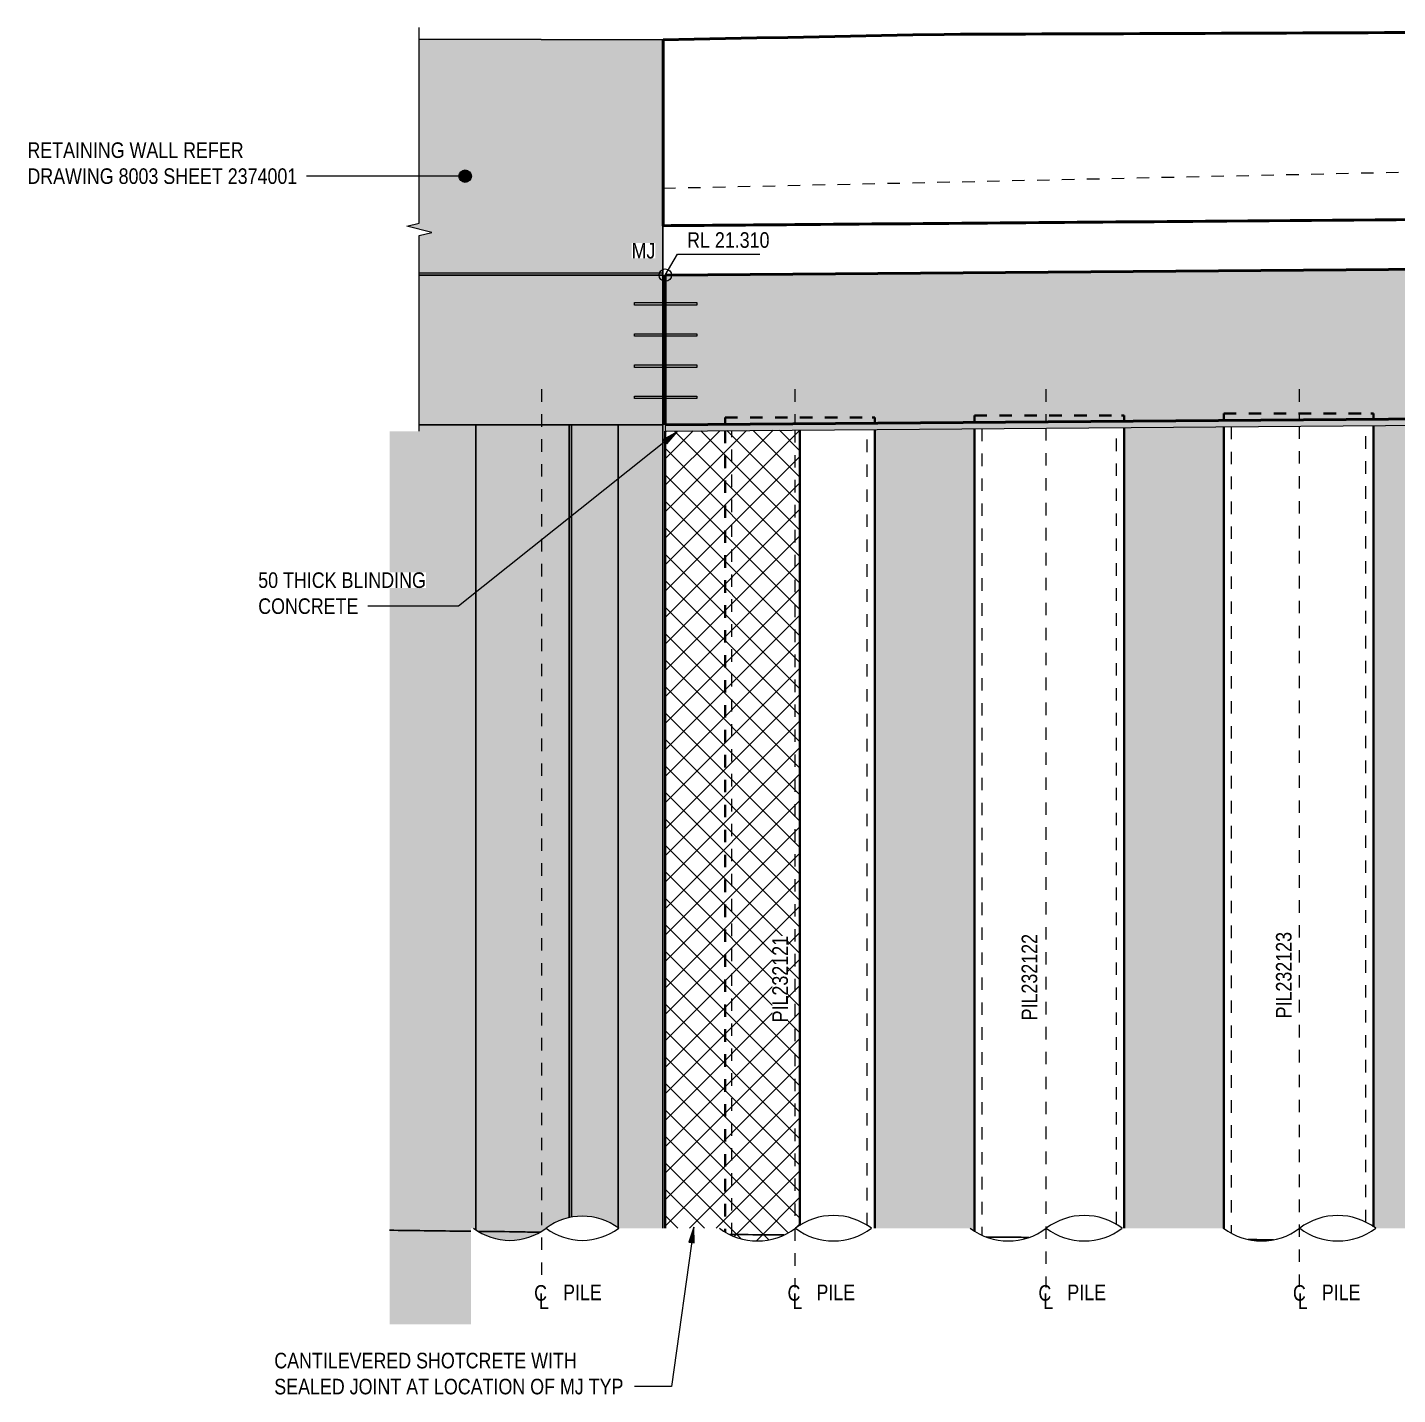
# Model space of a CAD drawing. Header units: metres. Extents: x 0 to 50, y 2 to 551.
# Drawn here: x 21.49 to 32.48, y 12.34 to 23.3 of the extents above; entities that cross this region are included whole.
import ezdxf

# ---------------------------------------------------------------- set-up
doc = ezdxf.new("R2010")
doc.units = ezdxf.units.M
doc.linetypes.add('JacobsCenter', pattern=[0.015, 0.009, -0.0015, 0.003, -0.0015])
doc.linetypes.add('JacobsDash', pattern=[0.0045, 0.003, -0.0015])
for name, color, linetype, lineweight in [('A-ANNO-NOTE', 7, 'Continuous', 9), ('A-DETL', 7, 'Continuous', 13), ('A-DETL-GENF', 7, 'Continuous', 9), ('A-FLOR', 7, 'Continuous', 50), ('A-FLOR-HDLN', 7, 'JacobsDash', 18), ('A-GENM', 7, 'Continuous', 35), ('A-GENM-HDLN', 7, 'JacobsDash', 18), ('G-ANNO-DIMS', 7, 'Continuous', 9), ('G-ANNO-TEXT', 7, 'Continuous', 9), ('S-BEAM', 7, 'Continuous', 50), ('S-FNDN', 7, 'Continuous', 50), ('S-FNDN-HDLN', 7, 'JacobsDash', 18), ('S-FNDN-IDEN', 7, 'Continuous', 18)]:
    doc.layers.add(name, color=color, linetype=linetype, lineweight=lineweight)
doc.styles.add('Arial Narrow_3', font='ARIALN.TTF', dxfattribs={"height": 0.125})

# ---------------------------------------------------------------- blocks, each defined once
blk = doc.blocks.new('Foundations-Piles - Px-1200-66435274-DRG-2873063 - ABUTMENT B1 ELEVATION')
at = {"layer": 'A-GENM', "lineweight": 25, "true_color": 0xdbdbdb}
for points in [[(-1146.897, 13.639), (-1146.897, 20.11), (-1147.342, 20.11), (-1147.342, 13.657), (-1147.322, 13.644), (-1146.924, 13.639)], [(-1146.828, 13.638), (-1146.713, 13.711), (-1146.641, 13.741), (-1146.595, 13.753), (-1146.595, 20.109), (-1146.144, 20.11), (-1146.144, 20.11), (-1146.897, 20.11), (-1146.897, 13.639), (-1146.845, 13.638)]]:
    blk.add_hatch(color=254, dxfattribs=at).paths.add_polyline_path(points)
at = {"layer": 'A-GENM', "color": 253, "lineweight": 25, "true_color": 0xa3a3a3}
for p, q in [((-1147.343, 20.11), (-1147.343, 13.657)), ((-1146.143, 20.109), (-1146.143, 20.11))]:
    blk.add_line(p, q, dxfattribs=at)
blk = doc.blocks.new('Shotcrete Adaptive v1 - 1200 Dia Pile _ 2_000 Spacing-61394367-DRG-2873063 - ABUTMENT B1 ELEVATION')
at = {"layer": 'A-GENM', "lineweight": 25, "true_color": 0xf2f6f2}
blk.add_hatch(color=7, dxfattribs=at).paths.add_polyline_path([(-1147.382, 13.645), (-1147.382, 13.669), (-1147.362, 13.669), (-1147.343, 13.657), (-1147.343, 20.11), (-1147.796, 20.11), (-1147.796, 20.059), (-1148.034, 20.059), (-1148.034, 13.653), (-1147.482, 13.646)])
at = {"layer": 'A-GENM', "color": 253, "lineweight": 25, "true_color": 0xa3a3a3}
for p, q in [((-1147.796, 20.11), (-1147.343, 20.11)), ((-1147.343, 20.11), (-1147.343, 13.657))]:
    blk.add_line(p, q, dxfattribs=at)
blk = doc.blocks.new('StitchPour_RS36A_04 - StitchPour_RS36A_04-60468323-DRG-2873063 - ABUTMENT B1 ELEVATION')
at = {"layer": 'A-GENM', "lineweight": 25, "true_color": 0xf4f4f4}
blk.add_hatch(color=7, dxfattribs=at).paths.add_polyline_path([(-1146.92, 21.31), (-1145.843, 21.31), (-1145.844, 21.377), (-1145.844, 21.327), (-1147.796, 21.33), (-1147.796, 21.311), (-1146.925, 21.31)])
at = {"layer": 'A-GENM', "color": 253, "lineweight": 25, "true_color": 0xa3a3a3, "flags": 128}
blk.add_lwpolyline([(-1145.843, 21.31), (-1145.843, 21.377), (-1145.843, 21.443), (-1145.843, 21.51), (-1145.843, 21.577), (-1145.843, 21.643), (-1145.843, 21.707)], dxfattribs=at)
blk = doc.blocks.new('Barrier-Precast-MPB-03-B - Typical-68654142-DRG-2873063 - ABUTMENT B1 ELEVATION')
at = {"layer": 'A-GENM', "lineweight": 25, "true_color": 0xf4f4f4}
blk.add_hatch(color=7, dxfattribs=at).paths.add_polyline_path([(-1145.844, 21.327), (-1145.841, 23.197), (-1147.796, 23.201), (-1147.796, 21.728), (-1147.896, 21.703), (-1147.696, 21.653), (-1147.796, 21.628), (-1147.796, 21.33), (-1146.193, 21.327)])
at = {"layer": 'A-GENM', "color": 253, "lineweight": 25, "true_color": 0xa3a3a3}
for p, q in [((-1145.84, 23.197), (-1147.796, 23.201)), ((-1145.844, 21.327), (-1145.84, 23.197)), ((-1147.796, 21.33), (-1145.844, 21.327))]:
    blk.add_line(p, q, dxfattribs=at)
blk = doc.blocks.new('Top of Pavement - RL A - Top of Pavement - RL A-68818558-DRG-2873063 - ABUTMENT B1 ELEVATION')
at = {"layer": 'A-GENM', "lineweight": 25, "true_color": 0xe8e8e8}
h = blk.add_hatch(color=254, dxfattribs=at)
h.paths.add_polyline_path([(-1147.382, 12.899), (-1147.382, 13.645), (-1148.034, 13.653), (-1148.034, 12.899), (-1147.755, 12.899)])
h.paths.add_polyline_path([(-1147.07, 13.571), (-1146.993, 13.578), (-1146.917, 13.596), (-1146.845, 13.627), (-1146.828, 13.638), (-1147.322, 13.644), (-1147.296, 13.627), (-1147.224, 13.596), (-1147.148, 13.578), (-1147.113, 13.575)])
at = {"layer": 'A-GENM', "color": 253, "lineweight": 25, "true_color": 0xa3a3a3}
for points, knots in [([(-1147.382, 13.645), (-1147.415, 13.645), (-1147.633, 13.648), (-1147.85, 13.651), (-1148.034, 13.653)], [0.65917038, 0.65917038, 0.65917038, 0.65917038, 0.659863946, 0.663662023, 0.663662023, 0.663662023, 0.663662023]), ([(-1146.828, 13.638), (-1146.881, 13.638), (-1147.046, 13.641), (-1147.211, 13.643), (-1147.322, 13.644)], [0.655361916, 0.655361916, 0.655361916, 0.655361916, 0.656462585, 0.658762596, 0.658762596, 0.658762596, 0.658762596]), ([(-1144.872, 13.615), (-1144.918, 13.615), (-1145.063, 13.617), (-1145.208, 13.618), (-1145.306, 13.619)], [0.641899809, 0.641899809, 0.641899809, 0.641899809, 0.642857143, 0.644886885, 0.644886885, 0.644886885, 0.644886885]), ([(-1142.906, 13.596), (-1142.948, 13.596), (-1143.063, 13.597), (-1143.178, 13.598), (-1143.249, 13.599)], [0.628370332, 0.628370332, 0.628370332, 0.628370332, 0.629251701, 0.630735236, 0.630735236, 0.630735236, 0.630735236]), ([(-1140.945, 13.576), (-1140.982, 13.577), (-1141.05, 13.577), (-1141.117, 13.578), (-1141.148, 13.578)], [0.614878358, 0.614878358, 0.614878358, 0.614878358, 0.615646259, 0.616273476, 0.616273476, 0.616273476, 0.616273476])]:
    blk.add_open_spline(points, degree=3, knots=knots, dxfattribs=at)
blk = doc.blocks.new('T2DPAA-T2D-C3S-RS-M3D-100334_rvt-2-DRG-2873063 - ABUTMENT B1 ELEVATION')
at = {"layer": 'A-GENM', "lineweight": 5, "true_color": 0xefefdf}
blk.add_hatch(color=254, dxfattribs=at).paths.add_polyline_path([(-1147.796, 20.11), (-1145.843, 20.11), (-1145.843, 21.31), (-1147.796, 21.31), (-1147.796, 20.128)])
at = {"layer": 'A-GENM', "lineweight": 5, "true_color": 0xf2f6f2}
for points in [[(-1146.595, 13.753), (-1146.575, 13.758), (-1146.575, 20.109), (-1146.595, 20.109), (-1146.595, 13.758)], [(-1145.979, 13.669), (-1145.843, 13.669), (-1145.843, 20.11), (-1146.575, 20.109), (-1146.575, 13.758), (-1146.563, 13.76), (-1146.488, 13.767), (-1146.41, 13.76), (-1146.334, 13.741), (-1146.262, 13.711), (-1146.197, 13.669), (-1145.989, 13.669)]]:
    blk.add_hatch(color=7, dxfattribs=at).paths.add_polyline_path(points)
at = {"layer": 'A-GENM', "color": 253, "lineweight": 25, "true_color": 0xa3a3a3}
for p, q in [((-1146.595, 20.109), (-1146.595, 13.753)), ((-1146.575, 13.758), (-1146.575, 20.109)), ((-1145.843, 13.669), (-1145.843, 20.11))]:
    blk.add_line(p, q, dxfattribs=at)
at = {"layer": 'A-GENM', "color": 253, "lineweight": 25, "true_color": 0xa3a3a3, "flags": 128}
for points in [[(-1145.843, 20.11), (-1145.843, 20.243), (-1145.843, 20.377), (-1145.843, 20.51), (-1145.843, 20.643), (-1145.843, 20.777), (-1145.843, 20.91), (-1145.843, 21.043), (-1145.843, 21.177), (-1145.843, 21.31)], [(-1146.575, 20.109), (-1146.585, 20.109), (-1146.595, 20.109)]]:
    blk.add_lwpolyline(points, dxfattribs=at)
at = {"layer": 'A-GENM', "color": 253, "lineweight": 25, "true_color": 0xa3a3a3}
for points in [[(-1147.796, 21.31), (-1147.145, 21.309), (-1146.494, 21.309), (-1145.843, 21.31)], [(-1145.843, 20.11), (-1146.494, 20.109), (-1147.145, 20.109), (-1147.796, 20.11)]]:
    blk.add_open_spline(points, degree=3, dxfattribs=at)
blk.add_open_spline([(-1145.843, 20.11), (-1145.941, 20.11), (-1146.136, 20.109), (-1146.38, 20.109), (-1146.526, 20.109), (-1146.575, 20.109)], degree=3, knots=[0, 0, 0, 0, 0.4, 0.8, 1, 1, 1, 1], dxfattribs=at)
for name in ['Barrier-Precast-MPB-03-B - Typical-68654142-DRG-2873063 - ABUTMENT B1 ELEVATION', 'StitchPour_RS36A_04 - StitchPour_RS36A_04-60468323-DRG-2873063 - ABUTMENT B1 ELEVATION', 'Shotcrete Adaptive v1 - 1200 Dia Pile _ 2_000 Spacing-61394367-DRG-2873063 - ABUTMENT B1 ELEVATION', 'Foundations-Piles - Px-1200-66435274-DRG-2873063 - ABUTMENT B1 ELEVATION', 'Top of Pavement - RL A - Top of Pavement - RL A-68818558-DRG-2873063 - ABUTMENT B1 ELEVATION']:
    blk.add_blockref(name, (0, 0), dxfattribs=at)
blk = doc.blocks.new('03_SFR_ACS_Abutment_BR08_Retaining wall CS - ABUTMENT EAST_BR8_1-7988247-DRG-2873063 - ABUTMENT B1 ELEVATION')
at = {"layer": 'S-BEAM', "linetype": 'JacobsDash', "lineweight": 18, "true_color": 0xc0c0c0}
blk.add_hatch(color=9, dxfattribs=at).paths.add_polyline_path([(-1145.823, 20.11), (-1135.842, 20.187), (-1135.842, 21.387), (-1145.823, 21.31), (-1145.823, 20.187)])
at = {"layer": 'S-BEAM'}
for p, q in [((-1145.823, 21.31), (-1135.842, 21.387)), ((-1135.842, 20.187), (-1135.842, 21.387)), ((-1145.823, 21.31), (-1145.823, 20.11)), ((-1145.823, 20.11), (-1135.842, 20.187))]:
    blk.add_line(p, q, dxfattribs=at)
blk = doc.blocks.new('01_SFO_FRP_Pile_CastInPlace_CS_BR08 - CAST-IN-PLACE PILE - 1200-8641593-DRG-2873063 - ABUTMENT B1 ELEVATION')
at = {"layer": 'S-FNDN', "lineweight": 35}
for p, q in [((-1141.343, 20.094), (-1141.343, 13.668)), ((-1140.143, 13.681), (-1140.143, 20.104))]:
    blk.add_line(p, q, dxfattribs=at)
at = {"layer": 'S-FNDN-HDLN', "lineweight": 35}
for p, q in [((-1141.343, 20.202), (-1140.163, 20.202)), ((-1141.343, 20.202), (-1141.343, 20.144)), ((-1140.163, 20.202), (-1140.143, 20.202)), ((-1140.143, 20.154), (-1140.143, 20.202))]:
    blk.add_line(p, q, dxfattribs=at)
blk = doc.blocks.new('01_SFO_FRP_Pile_CastInPlace_CS_BR08 - CAST-IN-PLACE PILE - 1200-8641556-DRG-2873063 - ABUTMENT B1 ELEVATION')
at = {"layer": 'S-FNDN', "lineweight": 35}
for p, q in [((-1143.343, 20.079), (-1143.343, 13.647)), ((-1142.143, 13.669), (-1142.143, 20.088))]:
    blk.add_line(p, q, dxfattribs=at)
at = {"layer": 'S-FNDN-HDLN', "lineweight": 35}
for p, q in [((-1143.343, 20.186), (-1143.343, 20.129)), ((-1143.343, 20.186), (-1142.163, 20.186)), ((-1142.163, 20.186), (-1142.143, 20.186)), ((-1142.143, 20.138), (-1142.143, 20.186))]:
    blk.add_line(p, q, dxfattribs=at)
blk = doc.blocks.new('01_SFO_FRP_Pile_CastInPlace_CS_BR08 - CAST-IN-PLACE PILE - 1200-8641505-DRG-2873063 - ABUTMENT B1 ELEVATION')
at = {"layer": 'S-FNDN', "lineweight": 35}
blk.add_line((-1144.143, 13.669), (-1144.143, 20.073), dxfattribs=at)
at = {"layer": 'S-FNDN-HDLN', "lineweight": 35}
for p, q in [((-1145.343, 20.17), (-1144.163, 20.17)), ((-1145.343, 20.17), (-1145.343, 20.114)), ((-1144.163, 20.17), (-1144.143, 20.17)), ((-1144.143, 20.123), (-1144.143, 20.17)), ((-1145.343, 20.064), (-1145.343, 13.639))]:
    blk.add_line(p, q, dxfattribs=at)
blk = doc.blocks.new('20_SFR_WSC_ShotcreteWall_ArchFlatBack_Datum - ArchWall_PileSize_1200-8655494-DRG-2873063 - ABUTMENT B1 ELEVATION')
at = {"layer": 'A-GENM', "linetype": 'JacobsDash', "lineweight": 18, "true_color": 0x9ab29e}
h = blk.add_hatch(color=253, dxfattribs=at)
h.paths.add_polyline_path([(-1143.343, 13.647), (-1143.343, 20.079), (-1144.143, 20.073), (-1144.143, 13.669), (-1143.377, 13.669), (-1143.347, 13.65)])
h.paths.add_polyline_path([(-1143.539, 15.904), (-1143.539, 15.904), (-1143.539, 17.406)])
at = {"layer": 'A-GENM', "color": 252, "true_color": 0x888888}
blk.add_line((-1144.048, 20.124), (-1144.049, 20.124), dxfattribs=at)
at = {"layer": 'A-GENM-HDLN', "color": 252, "true_color": 0x888888}
for p, q in [((-1144.205, 20.122), (-1144.205, 20.124)), ((-1144.062, 20.124), (-1144.147, 20.124)), ((-1144.147, 20.124), (-1144.147, 20.123)), ((-1144.205, 13.692), (-1144.205, 20.072)), ((-1144.147, 20.073), (-1144.147, 13.669)), ((-1143.343, 13.647), (-1143.343, 20.079)), ((-1143.284, 20.08), (-1143.284, 13.615))]:
    blk.add_line(p, q, dxfattribs=at)
at = {"layer": 'A-GENM-HDLN', "color": 252, "true_color": 0x888888, "flags": 128}
blk.add_lwpolyline([(-1144.205, 20.124), (-1144.177, 20.124), (-1144.157, 20.124), (-1144.147, 20.124)], dxfattribs=at)
blk = doc.blocks.new('20_SFR_WSC_ShotcreteWall_ArchFlatBack_Datum - ArchWall_PileSize_1200-8655628-DRG-2873063 - ABUTMENT B1 ELEVATION')
at = {"layer": 'A-GENM', "linetype": 'JacobsDash', "lineweight": 18, "true_color": 0x9ab29e}
blk.add_hatch(color=253, dxfattribs=at).paths.add_polyline_path([(-1141.343, 13.668), (-1141.343, 20.094), (-1142.143, 20.088), (-1142.143, 13.669), (-1141.345, 13.669)])
at = {"layer": 'A-GENM-HDLN', "color": 252, "true_color": 0x888888}
for p, q in [((-1142.205, 13.7), (-1142.205, 20.088)), ((-1142.147, 20.088), (-1142.147, 13.669)), ((-1141.343, 13.668), (-1141.343, 20.094)), ((-1141.284, 20.095), (-1141.284, 13.63))]:
    blk.add_line(p, q, dxfattribs=at)
blk = doc.blocks.new('20_SFR_WSC_ShotcreteWall_ArchFlatBack_Datum - ArchWall_PileSize_1200-8655727-DRG-2873063 - ABUTMENT B1 ELEVATION')
at = {"layer": 'A-GENM', "linetype": 'JacobsDash', "lineweight": 18, "true_color": 0x9ab29e}
blk.add_hatch(color=253, dxfattribs=at).paths.add_polyline_path([(-1140.105, 13.669), (-1139.343, 13.669), (-1139.343, 20.11), (-1140.143, 20.104), (-1140.143, 13.681), (-1140.125, 13.669), (-1140.119, 13.669)])
at = {"layer": 'A-GENM-HDLN', "color": 252, "true_color": 0x888888}
for p, q in [((-1140.205, 13.718), (-1140.205, 20.103)), ((-1140.147, 20.104), (-1140.147, 13.683)), ((-1139.343, 13.669), (-1139.343, 20.11)), ((-1139.284, 20.11), (-1139.284, 13.624))]:
    blk.add_line(p, q, dxfattribs=at)
blk = doc.blocks.new('CS_DET_Pile-Column_BreakLine - CS_Tubular BreakLine-5378540-DRG-2873063 - ABUTMENT B1 ELEVATION')
at = {"layer": 'A-DETL-GENF', "lineweight": 18}
for centre, start, end in [((-1140.43, 13.265), 52.9573, 127.0427), ((-1141.04, 14.073), 232.9573, 307.0427), ((-1140.43, 14.073), 232.9573, 307.0427)]:
    blk.add_arc(centre, 0.506, start, end, dxfattribs=at)
blk = doc.blocks.new('CS_DET_Pile-Column_BreakLine - CS_Tubular BreakLine-8210040-DRG-2873063 - ABUTMENT B1 ELEVATION')
at = {"layer": 'A-DETL-GENF', "color": 252, "lineweight": 18, "true_color": 0x888888}
for centre, start, end in [((-1146.488, 13.283), 52.9573, 127.0427), ((-1147.07, 14.055), 232.9573, 307.0427), ((-1146.488, 14.055), 232.9573, 307.0427)]:
    blk.add_arc(centre, 0.483, start, end, dxfattribs=at)
blk = doc.blocks.new('BREAK LINE - INPUT VIEW SCALE_R13 - Std Break-8006018-DRG-2873063 - ABUTMENT B1 ELEVATION')
at = {"layer": 'A-DETL-GENF', "color": 252, "true_color": 0x888888}
for p, q in [((-1147.796, 21.728), (-1147.796, 23.296)), ((-1147.896, 21.703), (-1147.796, 21.728)), ((-1147.696, 21.653), (-1147.896, 21.703)), ((-1147.796, 21.628), (-1147.696, 21.653)), ((-1147.796, 20.059), (-1147.796, 21.628))]:
    blk.add_line(p, q, dxfattribs=at)
blk = doc.blocks.new('CS_Annot_Centreline Symbol1 - CS_Annot_Centreline Symbol 2-5069981-DRG-2873063 - ABUTMENT B1 ELEVATION')
at = {"layer": 'A-ANNO-NOTE', "char_height": 0.125, "attachment_point": 1, "style": 'Arial Narrow_3'}
for s, insert, width in [('C  ', (-1140.789, 13.213), 0.22046), ('L', (-1140.75, 13.146), 0.0962)]:
    blk.add_mtext(s, dxfattribs=dict(at, insert=insert, width=width))

msp = doc.modelspace()

# ---------------------------------------------------------------- hatches: boundary and pattern name
at = {"layer": 'A-DETL-GENF'}
h = msp.add_hatch(dxfattribs=at)
h.set_pattern_fill('FP_3', color=256, style=0, pattern_type=2)
h.set_pattern_definition([(0, (31.63272, 21.895), (0.4064, 0.1016), [0.01676, -0.28804, 0.01676, -0.28804, -1.626]), (0, (31.63272, 21.895), (0.4064, 0.1016), [-0.6096, 0.01676, -0.59284, 0.01676, -0.28804, -0.7112]), (0, (31.63272, 21.895), (0.4064, 0.1016), [-1.524, 0.01676, -0.18644, 0.01676, -0.49124]), (120, (31.78472, 21.945), (-0.2911882, 0.3011527), [0.01676, -0.28804, 0.01676, -0.28804, -1.626]), (120, (31.78472, 21.945), (-0.2911882, 0.3011527), [-0.6096, 0.01676, -0.59284, 0.01676, -0.28804, -0.7112]), (120, (31.78472, 21.945), (-0.2911882, 0.3011527), [-1.524, 0.01676, -0.18644, 0.01676, -0.49124]), (240, (31.83572, 22.149), (-0.1152118, -0.4027527), [0.01676, -0.28804, 0.01676, -1.914]), (240, (31.83572, 22.149), (-0.1152118, -0.4027527), [-0.32156, -0.28804, 0.01676, -0.59284, -1.016]), (240, (31.83572, 22.149), (-0.1152118, -0.4027527), [-1.219, 0.01676, -0.28804, 0.01676, -0.69444]), (240, (31.83572, 22.149), (-0.1152118, -0.4027527), [-1.541, -0.18644, 0.01676, -0.49124])])
h.paths.add_polyline_path([(26.6053, 20.06), (36.5868, 20.1368), (36.5868, 20.1868), (26.6053, 20.11)])
at = {"layer": 'A-GENM', "lineweight": 9, "true_color": 0xd9e4d9}
h = msp.add_hatch(dxfattribs=at)
h.set_pattern_fill('FP_2', color=254, style=0, pattern_type=2)
h.set_pattern_definition([(45, (31.63272, 21.895), (-0.106066, 0.106066), []), (135, (31.63272, 21.895), (-0.106066, -0.106066), [])])
h.paths.add_polyline_path([(27.3808, 13.5681), (27.4527, 13.5785), (27.5224, 13.5991), (27.5885, 13.6294), (27.6857, 13.6924), (27.6857, 20.0683), (26.6053, 20.06), (26.6053, 13.6689), (27.0395, 13.6689), (27.1005, 13.6294), (27.1665, 13.5991), (27.2362, 13.5785), (27.3081, 13.5681)])
at = {"layer": 'G-ANNO-TEXT'}
h = msp.add_hatch(color=256, dxfattribs=at)
edge = h.paths.add_edge_path()
edge.add_arc((25.0008, 22.104), 0.05, 0, 360)
for points in [[(26.7014, 20.0531), (26.5899, 19.9924), (26.6173, 19.958)], [(26.8341, 13.679), (26.7949, 13.5583), (26.8385, 13.5521)]]:
    msp.add_hatch(color=256, dxfattribs=at).paths.add_polyline_path(points)

# ---------------------------------------------------------------- linework, layer by layer
at = {"layer": 'A-DETL', "lineweight": 18}
for p, q in [((26.3586, 21.09), (26.8586, 21.09)), ((26.3586, 21.07), (26.3586, 21.09)), ((26.8586, 21.07), (26.3586, 21.07)), ((26.8586, 21.09), (26.8586, 21.07)), ((26.3586, 20.84), (26.8586, 20.84)), ((26.3586, 20.82), (26.3586, 20.84)), ((26.8586, 20.82), (26.3586, 20.82)), ((26.8586, 20.84), (26.8586, 20.82)), ((26.3586, 20.59), (26.8586, 20.59)), ((26.3586, 20.57), (26.3586, 20.59)), ((26.8586, 20.57), (26.3586, 20.57)), ((26.8586, 20.59), (26.8586, 20.57)), ((26.3586, 20.34), (26.8586, 20.34)), ((26.3586, 20.32), (26.3586, 20.34)), ((26.8586, 20.34), (26.8586, 20.32)), ((26.8586, 20.32), (26.3586, 20.32)), ((36.5868, 20.1868), (26.6053, 20.11)), ((26.6053, 20.06), (36.5868, 20.1368)), ((26.6053, 20.11), (26.6053, 20.06))]:
    msp.add_line(p, q, dxfattribs=at)
at = {"layer": 'A-DETL', "linetype": 'JacobsCenter'}
for p, q in [((25.6135, 20.3949), (25.6135, 13.1949)), ((27.6458, 20.3949), (27.6458, 20.118)), ((29.6581, 20.3949), (29.6581, 20.1335)), ((31.6905, 20.3949), (31.6905, 20.1491)), ((27.6458, 20.068), (27.6458, 13.1949)), ((29.6581, 20.0835), (29.6581, 13.1949)), ((31.6905, 20.0991), (31.6905, 13.1949))]:
    msp.add_line(p, q, dxfattribs=at)
at = {"layer": 'A-DETL', "color": 8, "lineweight": 25, "true_color": 0x808080}
msp.add_line((26.2271, 13.6689), (26.2271, 20.1089), dxfattribs=at)
at = {"layer": 'A-FLOR'}
for p, q in [((26.5878, 23.1976), (26.5878, 21.7067)), ((26.5878, 23.1976), (26.5878, 23.1915)), ((26.5878, 21.7066), (26.5878, 21.7067)), ((26.5878, 21.7066), (26.5878, 21.7066)), ((27.645, 21.7153), (27.6437, 21.7153))]:
    msp.add_line(p, q, dxfattribs=at)
at = {"layer": 'A-FLOR', "flags": 128}
msp.add_lwpolyline([(28.8417, 23.2404), (28.5912, 23.2357), (28.3408, 23.2309), (28.0904, 23.2261), (27.8399, 23.2214), (27.5895, 23.2166), (27.3391, 23.2118), (27.0886, 23.2071), (26.8382, 23.2023), (26.5878, 23.1976)], dxfattribs=at)
at = {"layer": 'A-FLOR'}
for points, knots in [([(36.377, 23.2708), (35.2607, 23.2662), (32.7489, 23.256), (30.2371, 23.246), (28.8417, 23.2404)], [0, 0, 0, 0, 0.4444444, 1, 1, 1, 1]), ([(27.645, 21.7153), (28.7428, 21.7243), (31.6535, 21.7481), (34.5642, 21.772), (36.377, 21.7869)], [0.10799777, 0.10799777, 0.10799777, 0.10799777, 0.44444444, 1, 1, 1, 1])]:
    msp.add_open_spline(points, degree=3, knots=knots, dxfattribs=at)
msp.add_open_spline([(26.5878, 21.7067), (26.9397, 21.7096), (27.2917, 21.7124), (27.6437, 21.7153)], degree=3, dxfattribs=at)
at = {"layer": 'A-FLOR-HDLN'}
for p, q in [((28.8233, 23.24), (26.5878, 23.1915)), ((26.5878, 22.0074), (36.3777, 22.2206)), ((36.3777, 21.7876), (28.1458, 21.7195)), ((27.158, 21.7113), (26.5878, 21.7066)), ((26.5878, 21.7066), (26.5878, 21.7066)), ((26.5878, 21.7066), (26.5878, 21.7066))]:
    msp.add_line(p, q, dxfattribs=at)
at = {"layer": 'A-GENM', "color": 254, "true_color": 0xd9e4d9}
for p, q in [((26.6053, 20.06), (26.6053, 13.6689)), ((27.6857, 13.6924), (27.6857, 20.0683))]:
    msp.add_line(p, q, dxfattribs=at)
at = {"layer": 'A-GENM-HDLN', "color": 254, "true_color": 0xd9e4d9}
for p, q in [((26.606, 13.6689), (26.606, 20.06)), ((27.1402, 13.6112), (27.1402, 20.0642))]:
    msp.add_line(p, q, dxfattribs=at)
at = {"layer": 'G-ANNO-DIMS', "lineweight": 18}
for p, q in [((26.6058, 21.3101), (26.7032, 21.4789)), ((26.7032, 21.4789), (27.3645, 21.4789))]:
    msp.add_line(p, q, dxfattribs=at)
msp.add_circle((26.6058, 21.3101), 0.05, dxfattribs=at)
at = {"layer": 'G-ANNO-TEXT'}
for p, q in [((23.7308, 22.104), (23.7272, 22.104)), ((25.0008, 22.104), (23.7308, 22.104)), ((26.7014, 20.0531), (24.948, 18.6566)), ((26.7014, 20.0531), (26.5899, 19.9924)), ((26.6173, 19.958), (26.7014, 20.0531)), ((26.5899, 19.9924), (26.6173, 19.958)), ((24.7616, 18.6566), (24.2192, 18.6566)), ((24.948, 18.6566), (24.7616, 18.6566)), ((26.8341, 13.679), (26.6543, 12.3998)), ((26.8341, 13.679), (26.7949, 13.5583)), ((26.8385, 13.5521), (26.8341, 13.679)), ((26.7949, 13.5583), (26.8385, 13.5521)), ((26.3624, 12.3998), (26.3589, 12.3998)), ((26.6543, 12.3998), (26.3624, 12.3998))]:
    msp.add_line(p, q, dxfattribs=at)
msp.add_circle((25.0008, 22.104), 0.05, dxfattribs=at)

# ---------------------------------------------------------------- block references
at = {"lineweight": 5}
msp.add_blockref('T2DPAA-T2D-C3S-RS-M3D-100334_rvt-2-DRG-2873063 - ABUTMENT B1 ELEVATION', (1172.4287, 0), dxfattribs=at)
at = {"layer": 'A-ANNO-NOTE'}
for p in [(1166.3426, 0), (1168.3749, 0), (1170.3872, 0), (1172.4287, 0)]:
    msp.add_blockref('CS_Annot_Centreline Symbol1 - CS_Annot_Centreline Symbol 2-5069981-DRG-2873063 - ABUTMENT B1 ELEVATION', p, dxfattribs=at)
at = {"layer": 'A-DETL-GENF', "color": 252, "true_color": 0x888888}
for name in ['BREAK LINE - INPUT VIEW SCALE_R13 - Std Break-8006018-DRG-2873063 - ABUTMENT B1 ELEVATION', 'CS_DET_Pile-Column_BreakLine - CS_Tubular BreakLine-8210040-DRG-2873063 - ABUTMENT B1 ELEVATION']:
    msp.add_blockref(name, (1172.4287, 0), dxfattribs=at)
at = {"layer": 'A-DETL-GENF'}
for p in [(1168.384, 0), (1170.3964, 0), (1172.4287, 0)]:
    msp.add_blockref('CS_DET_Pile-Column_BreakLine - CS_Tubular BreakLine-5378540-DRG-2873063 - ABUTMENT B1 ELEVATION', p, dxfattribs=at)
at = {"layer": 'A-GENM-HDLN', "color": 252, "true_color": 0x888888}
for name in ['20_SFR_WSC_ShotcreteWall_ArchFlatBack_Datum - ArchWall_PileSize_1200-8655494-DRG-2873063 - ABUTMENT B1 ELEVATION', '20_SFR_WSC_ShotcreteWall_ArchFlatBack_Datum - ArchWall_PileSize_1200-8655628-DRG-2873063 - ABUTMENT B1 ELEVATION', '20_SFR_WSC_ShotcreteWall_ArchFlatBack_Datum - ArchWall_PileSize_1200-8655727-DRG-2873063 - ABUTMENT B1 ELEVATION']:
    msp.add_blockref(name, (1172.4287, 0), dxfattribs=at)
at = {"layer": 'S-BEAM'}
msp.add_blockref('03_SFR_ACS_Abutment_BR08_Retaining wall CS - ABUTMENT EAST_BR8_1-7988247-DRG-2873063 - ABUTMENT B1 ELEVATION', (1172.4287, 0), dxfattribs=at)
at = {"layer": 'S-FNDN-HDLN', "lineweight": 35}
for name in ['01_SFO_FRP_Pile_CastInPlace_CS_BR08 - CAST-IN-PLACE PILE - 1200-8641505-DRG-2873063 - ABUTMENT B1 ELEVATION', '01_SFO_FRP_Pile_CastInPlace_CS_BR08 - CAST-IN-PLACE PILE - 1200-8641556-DRG-2873063 - ABUTMENT B1 ELEVATION', '01_SFO_FRP_Pile_CastInPlace_CS_BR08 - CAST-IN-PLACE PILE - 1200-8641593-DRG-2873063 - ABUTMENT B1 ELEVATION']:
    msp.add_blockref(name, (1172.4287, 0), dxfattribs=at)

# ---------------------------------------------------------------- texts
at = {"layer": 'A-ANNO-NOTE', "insert": (31.8719, 13.2173), "char_height": 0.125, "attachment_point": 1, "style": 'Arial Narrow_3', "bg_fill": 3, "box_fill_scale": 1, "bg_fill_color": 256, "bg_fill_true_color": 13158600, "bg_fill_transparency": 0}
msp.add_mtext('PILE', dxfattribs=at)
at = {"layer": 'G-ANNO-TEXT', "char_height": 0.125, "attachment_point": 1, "style": 'Arial Narrow_3', "bg_fill": 3, "box_fill_scale": 1, "bg_fill_color": 256, "bg_fill_transparency": 0}
for s, insert in [('RETAINING WALL REFER', (21.4893, 22.3748)), ('DRAWING 8003 SHEET 2374001', (21.4893, 22.1665)), ('CONCRETE', (23.3406, 18.7191)), ('CANTILEVERED SHOTCRETE WITH', (23.4694, 12.6707)), ('SEALED JOINT AT LOCATION OF MJ TYP', (23.4694, 12.4623))]:
    msp.add_mtext(s, dxfattribs=dict(at, insert=insert))

# ---------------------------------------------------------------- next in the draw order: texts
at = {"layer": 'A-ANNO-NOTE', "char_height": 0.125, "attachment_point": 1, "style": 'Arial Narrow_3', "bg_fill": 3, "box_fill_scale": 1, "bg_fill_color": 256, "bg_fill_true_color": 13158600, "bg_fill_transparency": 0}
for insert in [(25.7857, 13.2173), (27.8181, 13.2173), (29.8304, 13.2173)]:
    msp.add_mtext('PILE', dxfattribs=dict(at, insert=insert))
at = {"layer": 'G-ANNO-DIMS', "lineweight": 18, "insert": (26.7806, 21.6542), "char_height": 0.125, "attachment_point": 1, "style": 'Arial Narrow_3', "bg_fill": 3, "box_fill_scale": 1, "bg_fill_color": 256, "bg_fill_true_color": 13158600, "bg_fill_transparency": 0}
msp.add_mtext('RL 21.310', dxfattribs=at)
at = {"layer": 'G-ANNO-TEXT', "char_height": 0.125, "attachment_point": 1, "style": 'Arial Narrow_3', "bg_fill": 3, "box_fill_scale": 1, "bg_fill_color": 256, "bg_fill_transparency": 0}
for s, insert in [('MJ', (26.3351, 21.5692)), ('50 THICK BLINDING', (23.3406, 18.9274))]:
    msp.add_mtext(s, dxfattribs=dict(at, insert=insert))
at = {"layer": 'S-FNDN-IDEN', "lineweight": 9, "char_height": 0.125, "attachment_point": 1, "rotation": 90, "style": 'Arial Narrow_3', "bg_fill": 3, "box_fill_scale": 1, "bg_fill_color": 256, "bg_fill_true_color": 13158600, "bg_fill_transparency": 0}
for s, insert in [('PIL232121', (27.4638, 15.3197)), ('PIL232122', (29.4638, 15.3357)), ('PIL232123', (31.5038, 15.3517))]:
    msp.add_mtext(s, dxfattribs=dict(at, insert=insert))

doc.saveas('drawing.dxf')
